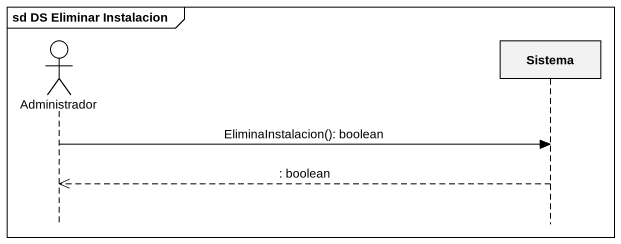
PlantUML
@startuml
mainframe sd DS Eliminar Instalacion
hide footbox
actor Administrador
participant Sistema

Administrador -> Sistema : EliminaInstalacion(): boolean
Sistema -->> Administrador : : boolean
@enduml
